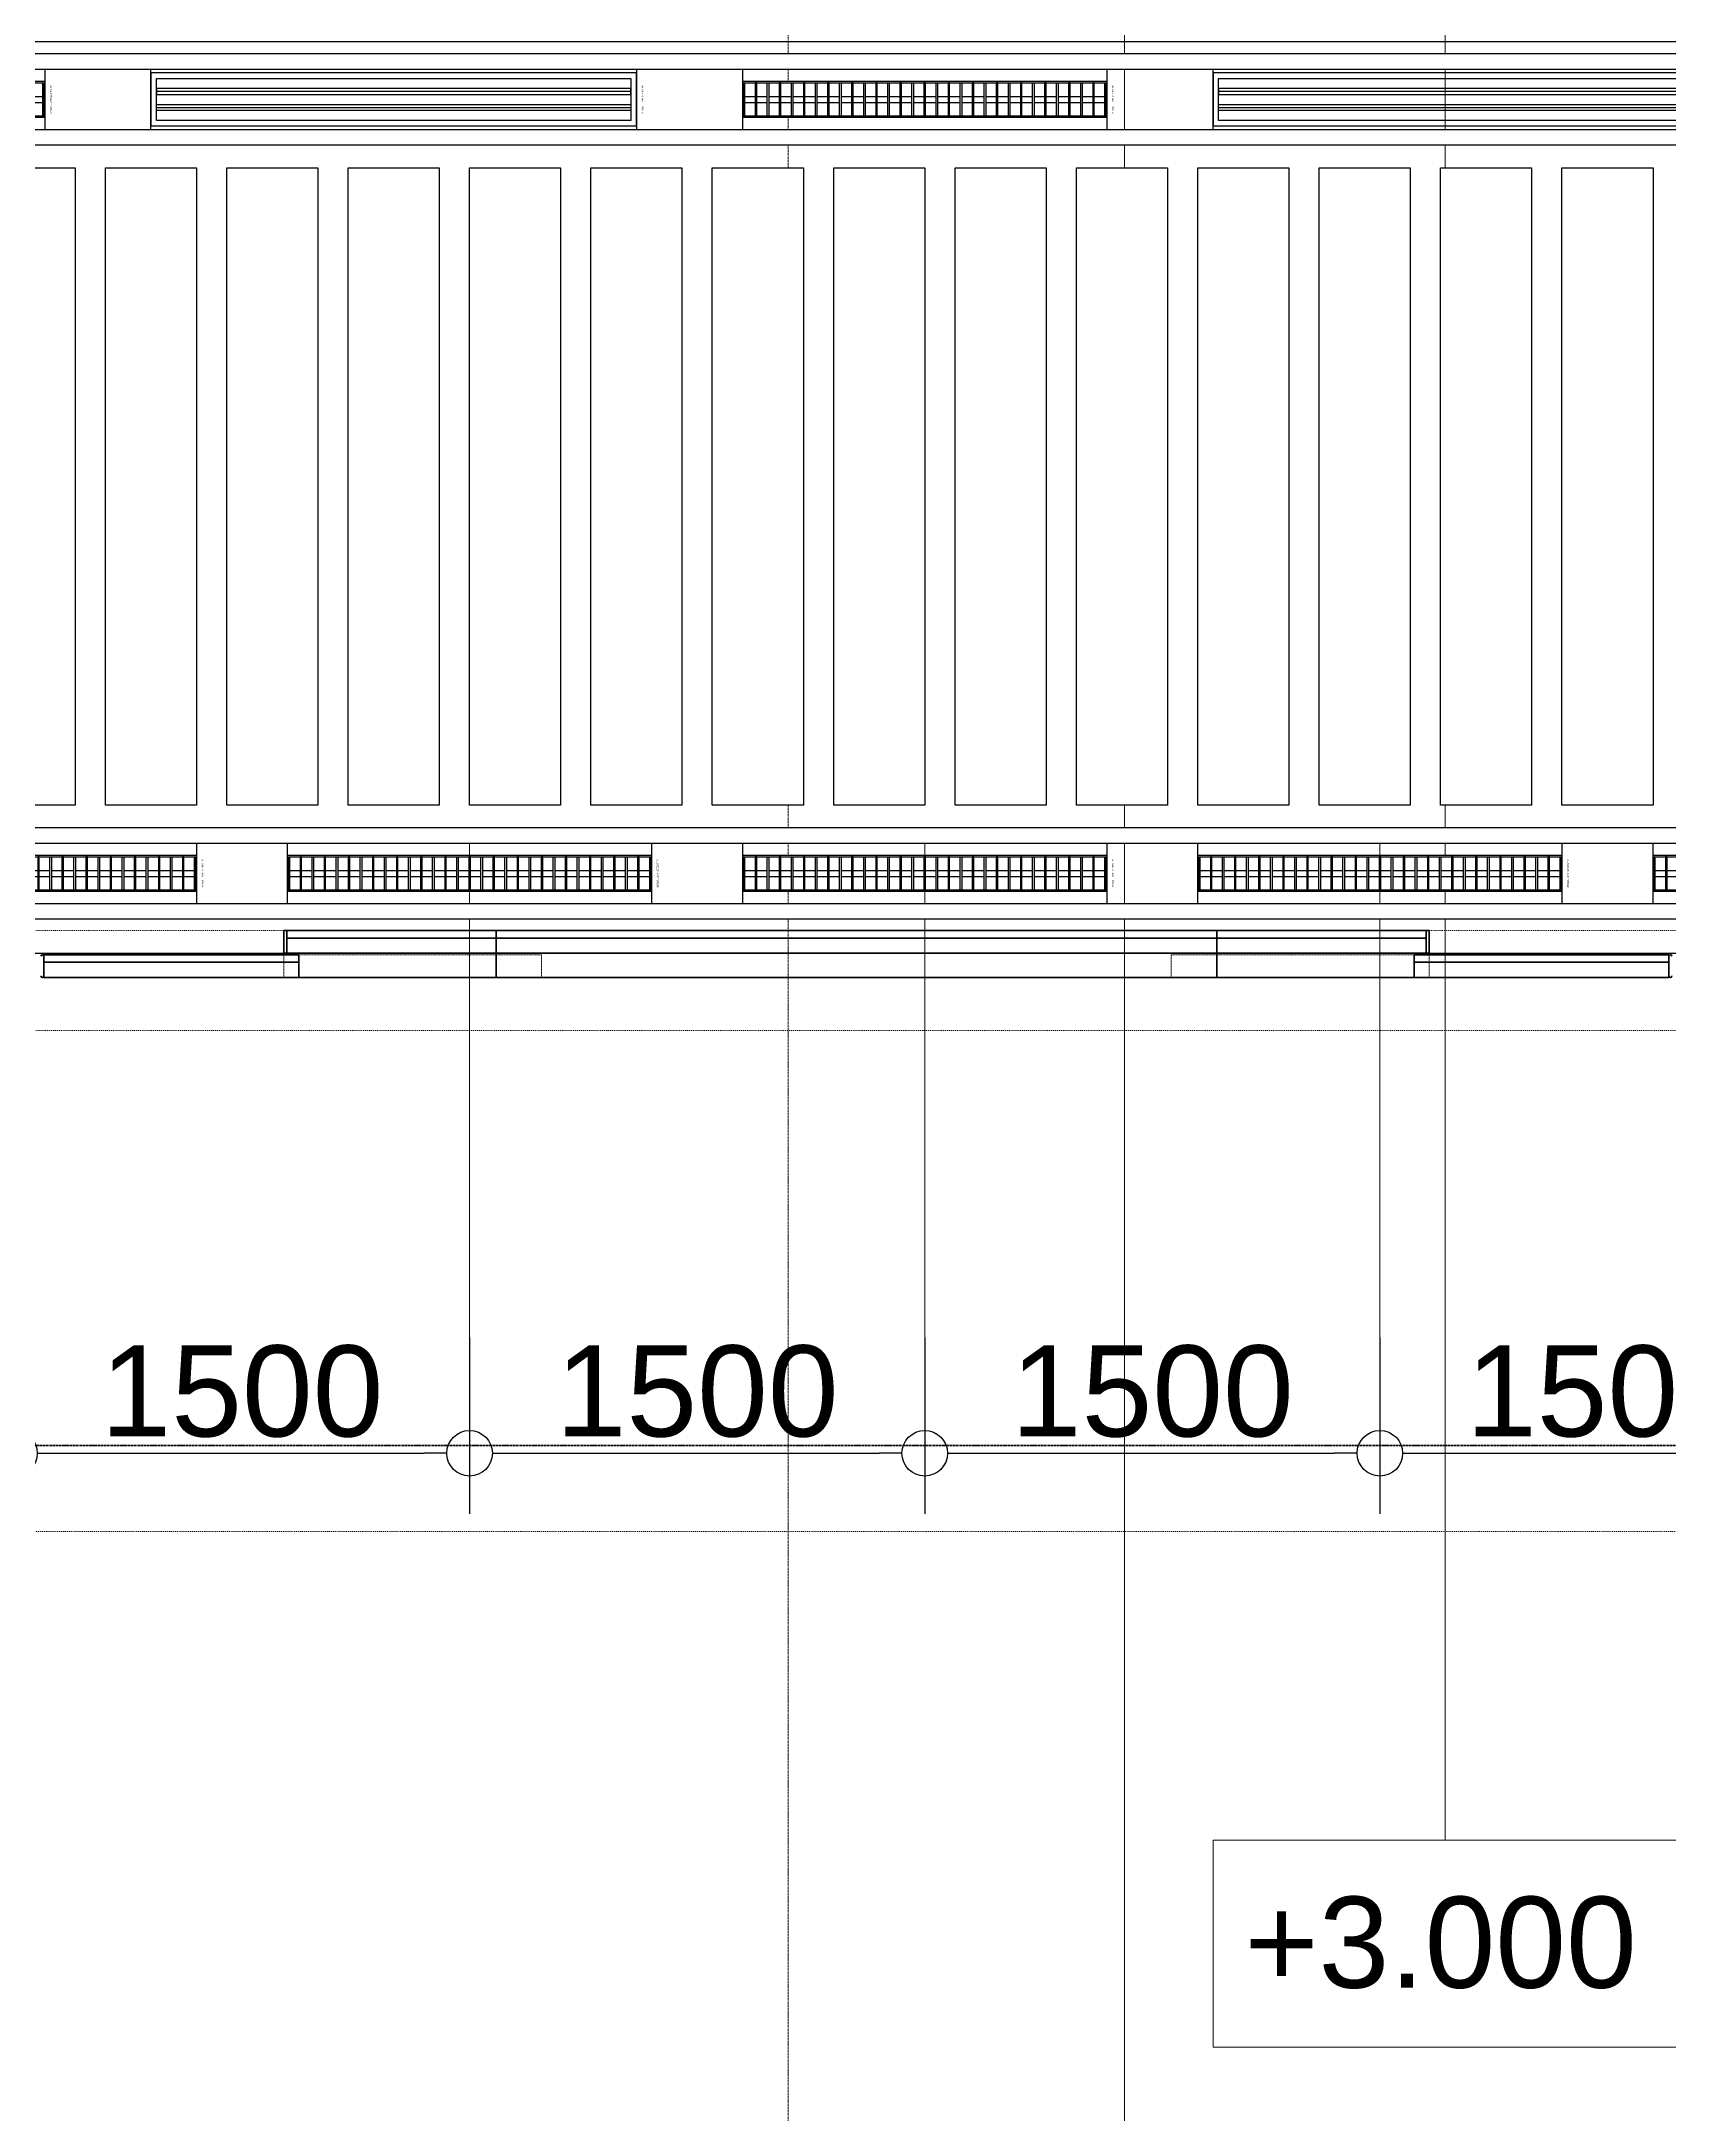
# Model space of a CAD drawing. Header units: millimetres. Extents: x -853228 to -774597, y -17231 to 22435.
# Drawn here: x -792743 to -787378, y -3802 to 3028 of the extents above; entities that cross this region are included whole.
import ezdxf
from ezdxf.enums import TextEntityAlignment as Align
from ezdxf.xclip import XClip

# ---------------------------------------------------------------- set-up
doc = ezdxf.new("R2010")
doc.units = ezdxf.units.MM
doc.header["$XCLIPFRAME"] = 0
for name, pattern in [('DASH', [6.35, 3.175, -3.175]), ('DPA_Grid _ Level 100', [10, 5.5, -1.6, 1.3, -1.6]), ('DPA_Hidden 50', [3, 2, -1]), ('DPA_Hidden 500', [1.4, 0.8, -0.6])]:
    doc.linetypes.add(name, pattern=pattern)
for name, color, linetype in [('000 - WIPEOUT', 250, 'Continuous'), ('001 - ASCESSORIES', 251, 'Continuous'), ('A04_TUBE SERIES', 2, 'Continuous'), ('A11_ALU.SOLID SHEET', 2, 'Continuous')]:
    doc.layers.add(name, color=color, linetype=linetype)
for name, color, linetype, lineweight in [('A-ANNO-DIMS', 1, 'Continuous', 9), ('A-DETL', 1, 'Continuous', 70), ('A-GENM', 1, 'Continuous', 9), ('A-GENM-HDLN', 2, 'DPA_Hidden 500', 9), ('G-ANNO-SECL', 3, 'Continuous', 9), ('G-ANNO-TEXT', 3, 'Continuous', 9), ('Q-SPCQ', 2, 'Continuous', 35), ('Q-SPCQ-HDLN', 2, 'DASH', 9), ('S-GRID', 251, 'Continuous', 9)]:
    doc.layers.add(name, color=color, linetype=linetype, lineweight=lineweight)
doc.styles.add('Arial_2', font='arial.ttf', dxfattribs={"height": 300})
doc.dimstyles.new('DPA-DIM-3_0_C-C', dxfattribs={"dimscale": 304.8, "dimtxt": 306.07782, "dimasz": 0.492126, "dimexe": 0.656168, "dimexo": 0.0625, "dimgap": 0.164042, "dimtad": 1, "dimdec": 0, "dimzin": 0, "dimdsep": 46, "dimtxsty": 'Arial_2', "dimblk1": 'DOTBLANK', "dimblk2": 'DOTBLANK', "dimsah": 1, "dimcen": 0.09, "dimdle": 0.656168, "dimadec": 8, "dimazin": 0, "dimtfac": 1, "dimtdec": 4, "dimtix": 1, "dimtmove": 0, "dimatfit": 3, "dimfxl": 1.312336, "dimfxlon": 1, "dimtvp": 1, "dimtolj": 1, "dimtzin": 0, "dimarcsym": 2})

# ---------------------------------------------------------------- blocks, each defined once
blk = doc.blocks.new('DPA_Speciality_PlatformScreenDoor - Length_135300-12767973-4261-01 ENLARGED UPPER PLATFORM LEVEL - REFLECTED CEILING PLAN - SHEET 2')
at = {"layer": 'A-GENM'}
for p, q in [((70837.5, -250), (70639.7, -250)), ((70639.7, -250), (70837.5, -250)), ((70732.5, -250), (70642.5, -250)), ((70642.5, -250), (70732.5, -250)), ((70742.5, -250), (70832.5, -250)), ((70832.5, -250), (70742.5, -250)), ((75212.5, -250), (75410.3, -250)), ((75410.3, -250), (75212.5, -250)), ((75307.5, -250), (75217.5, -250)), ((75217.5, -250), (75307.5, -250)), ((75317.5, -250), (75407.5, -250)), ((75407.5, -250), (75317.5, -250)), ((71390.3, -330), (71514.1, -330)), ((71400.9, -330), (71454, -330)), ((71450.4, -330), (71503.5, -330)), ((72990.3, -330), (73114.1, -330)), ((73000.9, -330), (73054, -330)), ((73050.4, -330), (73103.5, -330))]:
    blk.add_line(p, q, dxfattribs=at)
at = {"layer": 'A-GENM-HDLN'}
for p, q in [((71137.5, -175), (71137.5, -250)), ((71137.5, -175), (71987.5, -175)), ((71987.5, -250), (71987.5, -175)), ((74062.5, -250), (74062.5, -175)), ((74912.5, -175), (74062.5, -175)), ((74912.5, -175), (74912.5, -250)), ((71137.5, -250), (71987.5, -250)), ((74912.5, -250), (74062.5, -250))]:
    blk.add_line(p, q, dxfattribs=at)
at = {"layer": 'Q-SPCQ', "linetype": 'DASH', "lineweight": 9}
blk.add_line((61742.7, 1650), (132340.1, 1650), dxfattribs=at)
at = {"layer": 'Q-SPCQ'}
for p, q in [((71187.5, -175), (70347.5, -175)), ((70347.5, -175), (71187.5, -175)), ((70347.5, -175), (70347.5, -225)), ((70347.5, -175), (70347.5, -225)), ((70347.5, -245), (70347.5, -180)), ((70347.5, -180), (70347.5, -245)), ((70377.5, -175), (71157.5, -175)), ((71157.5, -175), (70377.5, -175)), ((71157.5, -175), (70377.5, -175)), ((70377.5, -175), (71157.5, -175)), ((71137.5, -175), (71837.5, -175)), ((71187.5, -225), (71187.5, -175)), ((71187.5, -175), (71187.5, -225)), ((71837.5, -175), (71837.5, -330)), ((71837.5, -175), (74212.5, -175)), ((71837.5, -330), (71837.5, -175)), ((71837.5, -200), (71837.5, -175.9)), ((71837.5, -175.9), (71837.5, -200)), ((71837.5, -305), (71837.5, -200)), ((71837.5, -200), (71837.5, -305)), ((74212.5, -175), (74212.5, -330)), ((74212.5, -175), (74912.5, -175)), ((74212.5, -330), (74212.5, -175)), ((74212.5, -200), (74212.5, -175.9)), ((74212.5, -175.9), (74212.5, -200)), ((74212.5, -305), (74212.5, -200)), ((74212.5, -200), (74212.5, -305)), ((74862.5, -175), (75702.5, -175)), ((75702.5, -175), (74862.5, -175)), ((74862.5, -175), (74862.5, -225)), ((74862.5, -225), (74862.5, -175)), ((75672.5, -175), (74892.5, -175)), ((74892.5, -175), (75672.5, -175)), ((74892.5, -175), (75672.5, -175)), ((75672.5, -175), (74892.5, -175)), ((75702.5, -225), (75702.5, -175)), ((75702.5, -225), (75702.5, -175)), ((75702.5, -180), (75702.5, -245)), ((75702.5, -245), (75702.5, -180)), ((70347.5, -225), (71187.5, -225)), ((71187.5, -225), (70347.5, -225)), ((70347.5, -250), (70347.5, -225)), ((70347.5, -225), (70347.5, -250)), ((71187.5, -225), (70347.5, -225)), ((70347.5, -225), (70347.5, -250)), ((70347.5, -250), (70347.5, -225)), ((70347.5, -225), (71187.5, -225)), ((71187.5, -225), (70347.5, -225)), ((70347.5, -225), (71187.5, -225)), ((70347.5, -250), (71187.5, -250)), ((71187.5, -250), (70347.5, -250)), ((70347.5, -250), (71187.5, -250)), ((71187.5, -250), (70347.5, -250)), ((71157.5, -225), (70377.5, -225)), ((70377.5, -225), (71157.5, -225)), ((70377.5, -225), (71157.5, -225)), ((71157.5, -225), (70377.5, -225)), ((71137.5, -225), (70397.5, -225)), ((70397.5, -225), (71137.5, -225)), ((71137.5, -225), (70397.5, -225)), ((70397.5, -225), (71137.5, -225)), ((71137.5, -250), (70397.5, -250)), ((70397.5, -250), (71137.5, -250)), ((71137.5, -250), (70397.5, -250)), ((70397.5, -250), (71137.5, -250)), ((71137.5, -305), (71137.5, -250)), ((71137.5, -250), (71137.5, -330)), ((71147.5, -255), (71137.5, -255)), ((71137.5, -255), (71137.5, -330)), ((71137.5, -330), (71137.5, -255)), ((71137.5, -255), (71147.5, -255)), ((71147.5, -330), (71147.5, -255)), ((71147.5, -255), (71147.5, -330)), ((71837.5, -255), (71147.5, -255)), ((71147.5, -255), (71837.5, -255)), ((71147.5, -255), (71147.5, -305)), ((71147.5, -255), (71147.5, -305)), ((71187.5, -225), (71187.5, -250)), ((71187.5, -225), (71187.5, -250)), ((71187.5, -250), (71187.5, -225)), ((71187.5, -225), (71187.5, -250)), ((71197.5, -255), (71777.5, -255)), ((71777.5, -255), (71197.5, -255)), ((71787.5, -255), (71197.5, -255)), ((71197.5, -255), (71787.5, -255)), ((74212.5, -255), (71837.5, -255)), ((71837.5, -255), (74212.5, -255)), ((71837.5, -255), (71837.5, -305)), ((71837.5, -255), (71837.5, -305)), ((71837.5, -305), (71837.5, -255)), ((71837.5, -255), (71837.5, -305)), ((74162.5, -255), (71887.5, -255)), ((71887.5, -255), (74162.5, -255)), ((71897.5, -255), (74152.5, -255)), ((74152.5, -255), (71897.5, -255)), ((74212.5, -255), (74902.5, -255)), ((74902.5, -255), (74212.5, -255)), ((74212.5, -255), (74212.5, -305)), ((74212.5, -305), (74212.5, -255)), ((74212.5, -305), (74212.5, -255)), ((74212.5, -255), (74212.5, -305)), ((74262.5, -255), (74852.5, -255)), ((74852.5, -255), (74262.5, -255)), ((74852.5, -255), (74272.5, -255)), ((74272.5, -255), (74852.5, -255)), ((75702.5, -225), (74862.5, -225)), ((74862.5, -225), (75702.5, -225)), ((74862.5, -250), (74862.5, -225)), ((74862.5, -250), (74862.5, -225)), ((75702.5, -225), (74862.5, -225)), ((74862.5, -225), (74862.5, -250)), ((74862.5, -250), (74862.5, -225)), ((74862.5, -225), (75702.5, -225)), ((74862.5, -225), (75702.5, -225)), ((75702.5, -225), (74862.5, -225)), ((75702.5, -250), (74862.5, -250)), ((74862.5, -250), (75702.5, -250)), ((74862.5, -250), (75702.5, -250)), ((75702.5, -250), (74862.5, -250)), ((74892.5, -225), (75672.5, -225)), ((75672.5, -225), (74892.5, -225)), ((75672.5, -225), (74892.5, -225)), ((74892.5, -225), (75672.5, -225)), ((74902.5, -255), (74902.5, -330)), ((74912.5, -255), (74902.5, -255)), ((74902.5, -255), (74912.5, -255)), ((74902.5, -330), (74902.5, -255)), ((74902.5, -305), (74902.5, -255)), ((74902.5, -305), (74902.5, -255)), ((74912.5, -225), (75652.5, -225)), ((75652.5, -225), (74912.5, -225)), ((74912.5, -225), (75652.5, -225)), ((75652.5, -225), (74912.5, -225)), ((74912.5, -250), (75652.5, -250)), ((75652.5, -250), (74912.5, -250)), ((74912.5, -250), (75652.5, -250)), ((75652.5, -250), (74912.5, -250)), ((74912.5, -330), (74912.5, -250)), ((74912.5, -250), (74912.5, -305)), ((74912.5, -330), (74912.5, -255)), ((74912.5, -255), (74912.5, -330)), ((75702.5, -225), (75702.5, -250)), ((75702.5, -250), (75702.5, -225)), ((75702.5, -250), (75702.5, -225)), ((75702.5, -225), (75702.5, -250)), ((71137.5, -329.1), (71137.5, -305)), ((71137.5, -330), (71837.5, -330)), ((71137.5, -330), (71147.5, -330)), ((71147.5, -330), (71137.5, -330)), ((71837.5, -305), (71147.5, -305)), ((71147.5, -305), (71827.5, -305)), ((71147.5, -305), (71147.5, -330)), ((71147.5, -305), (71147.5, -330)), ((71147.5, -305), (71827.5, -305)), ((71827.5, -305), (71147.5, -305)), ((71147.5, -330), (71147.5, -305)), ((71147.5, -305), (71147.5, -330)), ((71837.5, -305), (71147.5, -305)), ((71147.5, -305), (71837.5, -305)), ((71827.5, -330), (71147.5, -330)), ((71147.5, -330), (71837.5, -330)), ((71147.5, -330), (71827.5, -330)), ((71827.5, -330), (71147.5, -330)), ((71777.5, -305), (71197.5, -305)), ((71197.5, -305), (71777.5, -305)), ((71777.5, -305), (71197.5, -305)), ((71197.5, -305), (71777.5, -305)), ((71787.5, -305), (71197.5, -305)), ((71197.5, -305), (71787.5, -305)), ((71197.5, -305), (71777.5, -305)), ((71777.5, -305), (71197.5, -305)), ((71777.5, -330), (71197.5, -330)), ((71197.5, -330), (71777.5, -330)), ((71777.5, -330), (71197.5, -330)), ((71197.5, -330), (71777.5, -330)), ((71827.5, -305), (71837.5, -305)), ((71837.5, -330), (71827.5, -330)), ((71837.5, -329.1), (71837.5, -305)), ((74212.5, -305), (71837.5, -305)), ((71837.5, -305), (71847.5, -305)), ((71837.5, -330), (71837.5, -305)), ((71837.5, -305), (71837.5, -330)), ((74212.5, -305), (71837.5, -305)), ((71837.5, -305), (74212.5, -305)), ((71837.5, -305), (71837.5, -329.1)), ((71837.5, -330), (71837.5, -305)), ((71837.5, -305), (71837.5, -330)), ((71837.5, -330), (74212.5, -330)), ((71847.5, -330), (71837.5, -330)), ((71837.5, -330), (74212.5, -330)), ((71847.5, -305), (74202.5, -305)), ((71847.5, -305), (74202.5, -305)), ((74202.5, -305), (71847.5, -305)), ((74202.5, -330), (71847.5, -330)), ((71847.5, -330), (74202.5, -330)), ((74202.5, -330), (71847.5, -330)), ((74162.5, -305), (71887.5, -305)), ((71887.5, -305), (74162.5, -305)), ((74152.5, -305), (71897.5, -305)), ((71897.5, -305), (74152.5, -305)), ((74152.5, -305), (71897.5, -305)), ((71897.5, -305), (74152.5, -305)), ((71897.5, -305), (74152.5, -305)), ((74152.5, -305), (71897.5, -305)), ((74152.5, -330), (71897.5, -330)), ((71897.5, -330), (74152.5, -330)), ((74152.5, -330), (71897.5, -330)), ((71897.5, -330), (74152.5, -330)), ((74202.5, -305), (74212.5, -305)), ((74212.5, -330), (74202.5, -330)), ((74212.5, -329.1), (74212.5, -305)), ((74212.5, -305), (74222.5, -305)), ((74902.5, -305), (74212.5, -305)), ((74212.5, -305), (74212.5, -330)), ((74212.5, -330), (74212.5, -305)), ((74212.5, -305), (74902.5, -305)), ((74902.5, -305), (74212.5, -305)), ((74212.5, -305), (74212.5, -329.1)), ((74212.5, -330), (74212.5, -305)), ((74212.5, -305), (74212.5, -330)), ((74212.5, -330), (74912.5, -330)), ((74212.5, -330), (74902.5, -330)), ((74222.5, -330), (74212.5, -330)), ((74222.5, -305), (74902.5, -305)), ((74902.5, -305), (74222.5, -305)), ((74222.5, -305), (74902.5, -305)), ((74902.5, -330), (74222.5, -330)), ((74902.5, -330), (74222.5, -330)), ((74222.5, -330), (74902.5, -330)), ((74262.5, -305), (74852.5, -305)), ((74852.5, -305), (74262.5, -305)), ((74272.5, -305), (74852.5, -305)), ((74852.5, -305), (74272.5, -305)), ((74272.5, -305), (74852.5, -305)), ((74852.5, -305), (74272.5, -305)), ((74852.5, -305), (74272.5, -305)), ((74272.5, -305), (74852.5, -305)), ((74272.5, -330), (74852.5, -330)), ((74852.5, -330), (74272.5, -330)), ((74272.5, -330), (74852.5, -330)), ((74852.5, -330), (74272.5, -330)), ((74902.5, -330), (74902.5, -305)), ((74902.5, -330), (74902.5, -305)), ((74902.5, -305), (74902.5, -330)), ((74902.5, -330), (74902.5, -305)), ((74902.5, -330), (74912.5, -330)), ((74912.5, -330), (74902.5, -330)), ((74912.5, -305), (74912.5, -329.1))]:
    blk.add_line(p, q, dxfattribs=at)
for centre, start, end in [((70342.5, -180), 0, 180), ((70342.5, -180), 0, 45), ((75707.5, -180), 0, 180), ((75707.5, -180), 135, 180), ((75707.5, -180), 60, 120), ((70342.5, -245), 180, 360), ((70342.5, -245), 330, 360), ((75707.5, -245), 180, 210), ((75707.5, -245), 180, 0), ((75707.5, -245), 240, 300)]:
    blk.add_arc(centre, 5, start, end, dxfattribs=at)
at = {"layer": 'Q-SPCQ-HDLN'}
for p, q in [((132340.1, 0), (61742.7, 0)), ((132340.1, -330), (61742.7, -330)), ((132340.1, -400), (61742.7, -400))]:
    blk.add_line(p, q, dxfattribs=at)
blk = doc.blocks.new('_DotBlank')
at = {"color": 0, "linetype": 'ByBlock', "lineweight": -2}
blk.add_line((-0.5, 0), (-1, 0), dxfattribs=at)
blk.add_circle((0, 0), 0.5, dxfattribs=at)
blk = doc.blocks.new('*D455')
at = {"layer": 'A-ANNO-DIMS', "color": 0, "lineweight": -2, "transparency": 16777216}
for p, q in [((8850, -4821.6), (8850, -5402.5)), ((10350, -4821.6), (10350, -5402.5)), ((9000, -5202.5), (10200, -5202.5))]:
    blk.add_line(p, q, dxfattribs=at)
at = {"layer": 'Defpoints', "color": 0, "transparency": 16777216}
for p in [(8850, -4802.5), (10350, -4802.5), (10350, -5202.5)]:
    blk.add_point(p, dxfattribs=at)
at = {"layer": 'A-ANNO-DIMS', "color": 0, "lineweight": -2, "transparency": 16777216, "xscale": 150, "yscale": 150, "zscale": 150, "rotation": 180}
blk.add_blockref('_DotBlank', (8850, -5202.5), dxfattribs=at)
at = {"layer": 'A-ANNO-DIMS', "color": 0, "lineweight": -2, "transparency": 16777216, "xscale": 150, "yscale": 150, "zscale": 150}
blk.add_blockref('_DotBlank', (10350, -5202.5), dxfattribs=at)
at = {"layer": 'A-ANNO-DIMS', "color": 0, "transparency": 16777216, "insert": (9600, -4999.4), "char_height": 300, "width": 1107.531, "attachment_point": 5, "style": 'Arial_2'}
blk.add_mtext('\\A1;1500', dxfattribs=at)
blk = doc.blocks.new('*D456')
at = {"layer": 'A-ANNO-DIMS', "color": 0, "lineweight": -2, "transparency": 16777216}
for p, q in [((10350, -4821.6), (10350, -5402.5)), ((11850, -4821.6), (11850, -5402.5)), ((10500, -5202.5), (11700, -5202.5))]:
    blk.add_line(p, q, dxfattribs=at)
at = {"layer": 'Defpoints', "color": 0, "transparency": 16777216}
for p in [(10350, -4802.5), (11850, -4802.5), (11850, -5202.5)]:
    blk.add_point(p, dxfattribs=at)
at = {"layer": 'A-ANNO-DIMS', "color": 0, "lineweight": -2, "transparency": 16777216, "xscale": 150, "yscale": 150, "zscale": 150, "rotation": 180}
blk.add_blockref('_DotBlank', (10350, -5202.5), dxfattribs=at)
at = {"layer": 'A-ANNO-DIMS', "color": 0, "lineweight": -2, "transparency": 16777216, "xscale": 150, "yscale": 150, "zscale": 150}
blk.add_blockref('_DotBlank', (11850, -5202.5), dxfattribs=at)
at = {"layer": 'A-ANNO-DIMS', "color": 0, "transparency": 16777216, "insert": (11100, -4999.4), "char_height": 300, "width": 1107.531, "attachment_point": 5, "style": 'Arial_2'}
blk.add_mtext('\\A1;1500', dxfattribs=at)
blk = doc.blocks.new('*D457')
at = {"layer": 'A-ANNO-DIMS', "color": 0, "lineweight": -2, "transparency": 16777216}
for p, q in [((11850, -4821.6), (11850, -5402.5)), ((13350, -4821.6), (13350, -5402.5)), ((12000, -5202.5), (13200, -5202.5))]:
    blk.add_line(p, q, dxfattribs=at)
at = {"layer": 'Defpoints', "color": 0, "transparency": 16777216}
for p in [(11850, -4802.5), (13350, -4802.5), (13350, -5202.5)]:
    blk.add_point(p, dxfattribs=at)
at = {"layer": 'A-ANNO-DIMS', "color": 0, "lineweight": -2, "transparency": 16777216, "xscale": 150, "yscale": 150, "zscale": 150, "rotation": 180}
blk.add_blockref('_DotBlank', (11850, -5202.5), dxfattribs=at)
at = {"layer": 'A-ANNO-DIMS', "color": 0, "lineweight": -2, "transparency": 16777216, "xscale": 150, "yscale": 150, "zscale": 150}
blk.add_blockref('_DotBlank', (13350, -5202.5), dxfattribs=at)
at = {"layer": 'A-ANNO-DIMS', "color": 0, "transparency": 16777216, "insert": (12600, -4999.4), "char_height": 300, "width": 1107.531, "attachment_point": 5, "style": 'Arial_2'}
blk.add_mtext('\\A1;1500', dxfattribs=at)
blk = doc.blocks.new('*D458')
at = {"layer": 'A-ANNO-DIMS', "color": 0, "lineweight": -2, "transparency": 16777216}
for p, q in [((13350, -4821.6), (13350, -5402.5)), ((14850, -4821.6), (14850, -5402.5)), ((13500, -5202.5), (14700, -5202.5))]:
    blk.add_line(p, q, dxfattribs=at)
at = {"layer": 'Defpoints', "color": 0, "transparency": 16777216}
for p in [(13350, -4802.5), (14850, -4802.5), (14850, -5202.5)]:
    blk.add_point(p, dxfattribs=at)
at = {"layer": 'A-ANNO-DIMS', "color": 0, "lineweight": -2, "transparency": 16777216, "xscale": 150, "yscale": 150, "zscale": 150, "rotation": 180}
blk.add_blockref('_DotBlank', (13350, -5202.5), dxfattribs=at)
at = {"layer": 'A-ANNO-DIMS', "color": 0, "lineweight": -2, "transparency": 16777216, "xscale": 150, "yscale": 150, "zscale": 150}
blk.add_blockref('_DotBlank', (14850, -5202.5), dxfattribs=at)
at = {"layer": 'A-ANNO-DIMS', "color": 0, "transparency": 16777216, "insert": (14100, -4999.4), "char_height": 300, "width": 1107.531, "attachment_point": 5, "style": 'Arial_2'}
blk.add_mtext('\\A1;1500', dxfattribs=at)
blk = doc.blocks.new('*U478')
at = {"color": 1}
blk.add_wipeout([(600, -60), (-600, -60), (-600, 60), (600, 60)], dxfattribs=at).dxf.layer = '000 - WIPEOUT'
at = {"layer": '001 - ASCESSORIES', "color": 0}
blk.add_lwpolyline([(600, -60), (-600, -60), (-600, 60), (600, 60)], close=True, dxfattribs=at)
at = {"layer": '001 - ASCESSORIES'}
for points in [[(-593.5, -55), (-598.5, -55), (-598.5, 55), (-593.5, 55)], [(595, -55), (-595, -55), (-595, 55), (595, 55)], [(-558.8, -55), (-553.8, -55), (-553.8, 55), (-558.8, 55)], [(-514, -55), (-519, -55), (-519, 55), (-514, 55)], [(-479.3, -55), (-474.3, -55), (-474.3, 55), (-479.3, 55)], [(-434.6, -55), (-439.6, -55), (-439.6, 55), (-434.6, 55)], [(-399.8, -55), (-394.8, -55), (-394.8, 55), (-399.8, 55)], [(-355.1, -55), (-360.1, -55), (-360.1, 55), (-355.1, 55)], [(-320.4, -55), (-315.4, -55), (-315.4, 55), (-320.4, 55)], [(-275.6, -55), (-280.6, -55), (-280.6, 55), (-275.6, 55)], [(-240.9, -55), (-235.9, -55), (-235.9, 55), (-240.9, 55)], [(-196.2, -55), (-201.2, -55), (-201.2, 55), (-196.2, 55)], [(-161.4, -55), (-156.4, -55), (-156.4, 55), (-161.4, 55)], [(-116.7, -55), (-121.7, -55), (-121.7, 55), (-116.7, 55)], [(-82, -55), (-77, -55), (-77, 55), (-82, 55)], [(-37.2, -55), (-42.2, -55), (-42.2, 55), (-37.2, 55)], [(-2.5, -55), (2.5, -55), (2.5, 55), (-2.5, 55)], [(42.2, -55), (37.2, -55), (37.2, 55), (42.2, 55)], [(77, -55), (82, -55), (82, 55), (77, 55)], [(121.7, -55), (116.7, -55), (116.7, 55), (121.7, 55)], [(156.4, -55), (161.4, -55), (161.4, 55), (156.4, 55)], [(201.2, -55), (196.2, -55), (196.2, 55), (201.2, 55)], [(235.9, -55), (240.9, -55), (240.9, 55), (235.9, 55)], [(280.6, -55), (275.6, -55), (275.6, 55), (280.6, 55)], [(315.4, -55), (320.4, -55), (320.4, 55), (315.4, 55)], [(360.1, -55), (355.1, -55), (355.1, 55), (360.1, 55)], [(394.8, -55), (399.8, -55), (399.8, 55), (394.8, 55)], [(439.6, -55), (434.6, -55), (434.6, 55), (439.6, 55)], [(474.3, -55), (479.3, -55), (479.3, 55), (474.3, 55)], [(519, -55), (514, -55), (514, 55), (519, 55)], [(553.8, -55), (558.8, -55), (558.8, 55), (553.8, 55)], [(598.5, -55), (593.5, -55), (593.5, 55), (598.5, 55)]]:
    blk.add_lwpolyline(points, close=True, dxfattribs=at)
for points in [[(-593.5, 10), (-558.8, 10)], [(-553.8, 10), (-519, 10)], [(-514, 10), (-479.3, 10)], [(-474.3, 10), (-439.6, 10)], [(-434.6, 10), (-399.8, 10)], [(-394.8, 10), (-360.1, 10)], [(-355.1, 10), (-320.4, 10)], [(-315.4, 10), (-280.6, 10)], [(-275.6, 10), (-240.9, 10)], [(-235.9, 10), (-201.2, 10)], [(-196.2, 10), (-161.4, 10)], [(-156.4, 10), (-121.7, 10)], [(-116.7, 10), (-82, 10)], [(-77, 10), (-42.2, 10)], [(-37.2, 10), (-2.5, 10)], [(2.5, 10), (37.2, 10)], [(42.2, 10), (77, 10)], [(82, 10), (116.7, 10)], [(121.7, 10), (156.4, 10)], [(161.4, 10), (196.2, 10)], [(201.2, 10), (235.9, 10)], [(240.9, 10), (275.6, 10)], [(280.6, 10), (315.4, 10)], [(320.4, 10), (355.1, 10)], [(360.1, 10), (394.8, 10)], [(399.8, 10), (434.6, 10)], [(439.6, 10), (474.3, 10)], [(479.3, 10), (514, 10)], [(519, 10), (553.8, 10)], [(558.8, 10), (593.5, 10)], [(-593.5, -10), (-558.8, -10)], [(-553.8, -10), (-519, -10)], [(-514, -10), (-479.3, -10)], [(-474.3, -10), (-439.6, -10)], [(-434.6, -10), (-399.8, -10)], [(-394.8, -10), (-360.1, -10)], [(-355.1, -10), (-320.4, -10)], [(-315.4, -10), (-280.6, -10)], [(-275.6, -10), (-240.9, -10)], [(-235.9, -10), (-201.2, -10)], [(-196.2, -10), (-161.4, -10)], [(-156.4, -10), (-121.7, -10)], [(-116.7, -10), (-82, -10)], [(-77, -10), (-42.2, -10)], [(-37.2, -10), (-2.5, -10)], [(2.5, -10), (37.2, -10)], [(42.2, -10), (77, -10)], [(82, -10), (116.7, -10)], [(121.7, -10), (156.4, -10)], [(161.4, -10), (196.2, -10)], [(201.2, -10), (235.9, -10)], [(240.9, -10), (275.6, -10)], [(280.6, -10), (315.4, -10)], [(320.4, -10), (355.1, -10)], [(360.1, -10), (394.8, -10)], [(399.8, -10), (434.6, -10)], [(439.6, -10), (474.3, -10)], [(479.3, -10), (514, -10)], [(519, -10), (553.8, -10)], [(558.8, -10), (593.5, -10)]]:
    blk.add_lwpolyline(points, dxfattribs=at)
blk = doc.blocks.new('*U481')
at = {"layer": 'A11_ALU.SOLID SHEET', "color": 0}
blk.add_lwpolyline([(350, -98.8), (350, 98.8), (0, 98.8), (0, -98.8)], close=True, dxfattribs=at)
at = {"layer": 'Defpoints', "color": 250}
blk.add_point((0, 0), dxfattribs=at)
blk.add_text('AL.SHEET-HAT-TYPE-R', height=6, rotation=270, dxfattribs=at).set_placement((15, 0), align=Align.BOTTOM_CENTER)
blk = doc.blocks.new('*U483')
at = {"layer": '001 - ASCESSORIES', "color": 0, "linetype": 'ByBlock'}
blk.add_lwpolyline([(800, 87.5), (-800, 87.5), (-800, -87.5), (800, -87.5)], close=True, dxfattribs=at)
at = {"layer": '001 - ASCESSORIES', "linetype": 'ByBlock'}
for points in [[(-781.5, 69), (781.5, 69), (781.5, -69), (-781.5, -69)], [(781.5, 36.3), (-781.5, 36.3), (-781.5, 16.3), (781.5, 16.3)], [(-781.5, -16.3), (781.5, -16.3), (781.5, -36.3), (-781.5, -36.3)]]:
    blk.add_lwpolyline(points, close=True, dxfattribs=at)
for points in [[(781.5, 26.3), (-781.5, 26.3)], [(-781.5, -26.3), (781.5, -26.3)]]:
    blk.add_lwpolyline(points, dxfattribs=at)
blk = doc.blocks.new('*U486')
at = {"layer": 'A11_ALU.SOLID SHEET', "color": 0}
blk.add_lwpolyline([(300, -98.8), (300, 98.8), (0, 98.8), (0, -98.8)], close=True, dxfattribs=at)
at = {"layer": 'Defpoints', "color": 250}
blk.add_point((0, 0), dxfattribs=at)
blk.add_text('AL.SHEET-HAT-TYPE-R', height=6, rotation=270, dxfattribs=at).set_placement((15, 0), align=Align.BOTTOM_CENTER)
blk = doc.blocks.new('*U503')
blk.add_attdef('EXTR.OVL-LENGTH_', (-25, -59.1), '', height=5)
blk.add_wipeout([(-25, 0), (25, 0), (25, 67400), (-25, 67400)]).dxf.layer = '000 - WIPEOUT'
at = {"layer": 'A04_TUBE SERIES', "color": 0}
blk.add_lwpolyline([(-25, 0), (25, 0), (25, 67400), (-25, 67400)], close=True, dxfattribs=at)
blk = doc.blocks.new('*U505')
blk.add_attdef('EXTR.OVL-LENGTH_', (-25, -59.1), '', height=5)
blk.add_wipeout([(-25, 0), (25, 0), (25, 67400), (-25, 67400)]).dxf.layer = '000 - WIPEOUT'
at = {"layer": 'A04_TUBE SERIES', "color": 0}
blk.add_lwpolyline([(-25, 0), (25, 0), (25, 67400), (-25, 67400)], close=True, dxfattribs=at)
blk = doc.blocks.new('*U507')
blk.add_attdef('EXTR.OVL-LENGTH_', (-25, -59.1), '', height=5)
blk.add_wipeout([(-25, 0), (25, 0), (25, 67400), (-25, 67400)]).dxf.layer = '000 - WIPEOUT'
at = {"layer": 'A04_TUBE SERIES', "color": 0}
blk.add_lwpolyline([(-25, 0), (25, 0), (25, 67400), (-25, 67400)], close=True, dxfattribs=at)
blk = doc.blocks.new('*U509')
blk.add_attdef('EXTR.OVL-LENGTH_', (-25, -59.1), '', height=5)
blk.add_wipeout([(-25, 0), (25, 0), (25, 67400), (-25, 67400)]).dxf.layer = '000 - WIPEOUT'
at = {"layer": 'A04_TUBE SERIES', "color": 0}
blk.add_lwpolyline([(-25, 0), (25, 0), (25, 67400), (-25, 67400)], close=True, dxfattribs=at)
blk = doc.blocks.new('*U630')
at = {"color": 3}
for points in [[(-1050, -25250), (1050, -25250), (1050, -25550), (-1050, -25550)], [(-1050, -25650), (1050, -25650), (1050, -25950), (-1050, -25950)], [(-1050, -26050), (1050, -26050), (1050, -26350), (-1050, -26350)], [(-1050, -26450), (1050, -26450), (1050, -26750), (-1050, -26750)], [(-1050, -26850), (1050, -26850), (1050, -27150), (-1050, -27150)], [(-1050, -27250), (1050, -27250), (1050, -27550), (-1050, -27550)], [(-1050, -27650), (1050, -27650), (1050, -27950), (-1050, -27950)], [(-1050, -28050), (1050, -28050), (1050, -28350), (-1050, -28350)], [(-1050, -28450), (1050, -28450), (1050, -28750), (-1050, -28750)], [(-1050, -28850), (1050, -28850), (1050, -29150), (-1050, -29150)], [(-1050, -29250), (1050, -29250), (1050, -29550), (-1050, -29550)], [(-1050, -29650), (1050, -29650), (1050, -29950), (-1050, -29950)], [(-1050, -30050), (1050, -30050), (1050, -30350), (-1050, -30350)], [(-1050, -30450), (1050, -30450), (1050, -30750), (-1050, -30750)]]:
    blk.add_wipeout(points, dxfattribs=at).dxf.layer = '000 - WIPEOUT'
at = {"layer": 'A11_ALU.SOLID SHEET', "color": 0, "linetype": 'ByBlock'}
for points in [[(-1050, -25550), (1050, -25550), (1050, -25250), (-1050, -25250)], [(-1050, -25950), (1050, -25950), (1050, -25650), (-1050, -25650)], [(-1050, -26350), (1050, -26350), (1050, -26050), (-1050, -26050)], [(-1050, -26750), (1050, -26750), (1050, -26450), (-1050, -26450)], [(-1050, -27150), (1050, -27150), (1050, -26850), (-1050, -26850)], [(-1050, -27550), (1050, -27550), (1050, -27250), (-1050, -27250)], [(-1050, -27950), (1050, -27950), (1050, -27650), (-1050, -27650)], [(-1050, -28350), (1050, -28350), (1050, -28050), (-1050, -28050)], [(-1050, -28750), (1050, -28750), (1050, -28450), (-1050, -28450)], [(-1050, -29150), (1050, -29150), (1050, -28850), (-1050, -28850)], [(-1050, -29550), (1050, -29550), (1050, -29250), (-1050, -29250)], [(-1050, -29950), (1050, -29950), (1050, -29650), (-1050, -29650)], [(-1050, -30350), (1050, -30350), (1050, -30050), (-1050, -30050)], [(-1050, -30750), (1050, -30750), (1050, -30450), (-1050, -30450)]]:
    blk.add_lwpolyline(points, close=True, dxfattribs=at)
blk = doc.blocks.new('*U908')
blk.add_lwpolyline([(27650, -552), (-107450, -552), (-107450, -3555), (27650, -3555)], close=True)
for p in [(-46900, -742), (-46900, -742), (-43400, -742), (-43400, -742)]:
    blk.add_blockref('*U483', p)
at = {"layer": 'A11_ALU.SOLID SHEET', "color": 1}
for name, p in [('*U481', (-46100, -742)), ('*U481', (-46100, -742)), ('*U486', (-46050, -3292)), ('*U486', (-43050, -3292))]:
    blk.add_blockref(name, p, dxfattribs=at)
for p in [(-48650, -742), (-45150, -742), (-48150, -3292), (-45150, -3292), (-42150, -3292)]:
    blk.add_blockref('*U478', p)
at = {"layer": 'A11_ALU.SOLID SHEET', "color": 0, "linetype": 'ByBlock', "xscale": -1, "rotation": 90}
blk.add_blockref('*U630', (-73500, -2017), dxfattribs=at)
at = {"layer": 'A11_ALU.SOLID SHEET', "color": 1}
for name, p in [('*U481', (-48050, -742)), ('*U481', (-44550, -742)), ('*U486', (-47550, -3292)), ('*U486', (-44550, -3292))]:
    blk.add_blockref(name, p, dxfattribs=at)
for p in [(-48650, -742), (-45150, -742), (-46650, -3292), (-43650, -3292)]:
    blk.add_blockref('*U478', p)
at = {"layer": 'A04_TUBE SERIES', "color": 0, "linetype": 'ByBlock', "rotation": 90}
for name, p in [('*U507', (-39950, -3167)), ('*U509', (-39950, -3417))]:
    blk.add_blockref(name, p, dxfattribs=at)
at = {"layer": 'A11_ALU.SOLID SHEET', "color": 1}
for p in [(-48050, -742), (-44550, -742)]:
    blk.add_blockref('*U481', p, dxfattribs=at)
at = {"layer": 'A04_TUBE SERIES', "color": 0, "linetype": 'ByBlock', "rotation": 90}
for name, p in [('*U503', (-39950, -617)), ('*U505', (-39950, -867))]:
    blk.add_blockref(name, p, dxfattribs=at)
blk = doc.blocks.new('C-1-PP19-AR-4261-01-B_20250910-022855_EXDIM')
at = {"layer": 'A-DETL', "color": 55, "linetype": 'DPA_Hidden 50', "lineweight": 9}
for p, q in [((10350, -3171), (10350, -4971)), ((11850, -3151), (11850, -4971)), ((11850, -3151), (11850, -4971)), ((13350, -3151), (13350, -4971))]:
    blk.add_line(p, q, dxfattribs=at)
at = {"layer": 'S-GRID', "linetype": 'DPA_Grid _ Level 100'}
blk.add_line((11400, -19375), (11400, 17167.1), dxfattribs=at)
at = {"layer": 'A-ANNO-DIMS'}
for base, p1, p2, picture, middle in [((10350, -5202.5), (8850, -4802.5), (10350, -4802.5), '*D455', (9600, -4999.4)), ((11850, -5202.5), (10350, -4802.5), (11850, -4802.5), '*D456', (11100, -4999.4)), ((13350, -5202.5), (11850, -4802.5), (13350, -4802.5), '*D457', (12600, -4999.4)), ((14850, -5202.5), (13350, -4802.5), (14850, -4802.5), '*D458', (14100, -4999.4))]:
    dim = blk.add_linear_dim(base=base, p1=p1, p2=p2, dimstyle='DPA-DIM-3_0_C-C', override={"dimpost": '<>', "dimfxl": 1500}, dxfattribs=at)
    dim.commit()
    dim.dimension.update_dxf_attribs({"geometry": picture, "text_midpoint": middle})

msp = doc.modelspace()

# ---------------------------------------------------------------- linework, layer by layer
at = {"layer": 'G-ANNO-SECL', "linetype": 'DPA_Grid _ Level 100', "lineweight": 50}
msp.add_line((-851396.2, -1598.3), (-777530.8, -1598.3), dxfattribs=at)
at = {"layer": 'G-ANNO-TEXT', "color": 10}
for p, q in [((-789173.8, 6210.3), (-789173.8, -9495.4)), ((-788117.7, 4618), (-788117.7, -2897.8))]:
    msp.add_line(p, q, dxfattribs=at)
at = {"layer": 'G-ANNO-TEXT', "color": 10, "flags": 128}
msp.add_lwpolyline([(-788882.4, -2897.8), (-787353, -2897.8), (-787353, -3580.2), (-788882.4, -3580.2)], close=True, dxfattribs=at)

# ---------------------------------------------------------------- block references
msp.add_blockref('C-1-PP19-AR-4261-01-B_20250910-022855_EXDIM', (-801682.4, 3579))
at = {"layer": 'Q-SPCQ', "rotation": 180}
msp.add_blockref('DPA_Speciality_PlatformScreenDoor - Length_135300-12767973-4261-01 ENLARGED UPPER PLATFORM LEVEL - REFLECTED CEILING PLAN - SHEET 2', (-717032.4, -231), dxfattribs=at)

# ---------------------------------------------------------------- texts
at = {"layer": 'G-ANNO-TEXT', "color": 7, "insert": (-788779.2, -3084.6), "char_height": 300, "width": 1595.358, "attachment_point": 1, "style": 'Arial_2'}
msp.add_mtext('+3.000', dxfattribs=at)

# ---------------------------------------------------------------- next in the draw order: block references
at = {"layer": 'A11_ALU.SOLID SHEET'}
ref = msp.add_blockref('*U908', (-744682.4, 3579), dxfattribs=at)
XClip(ref).set_block_clipping_path([(-104690.1238047112, -9620.0029952963), (-34092.6543255156, 10334.9999958097)])

doc.saveas('drawing.dxf')
